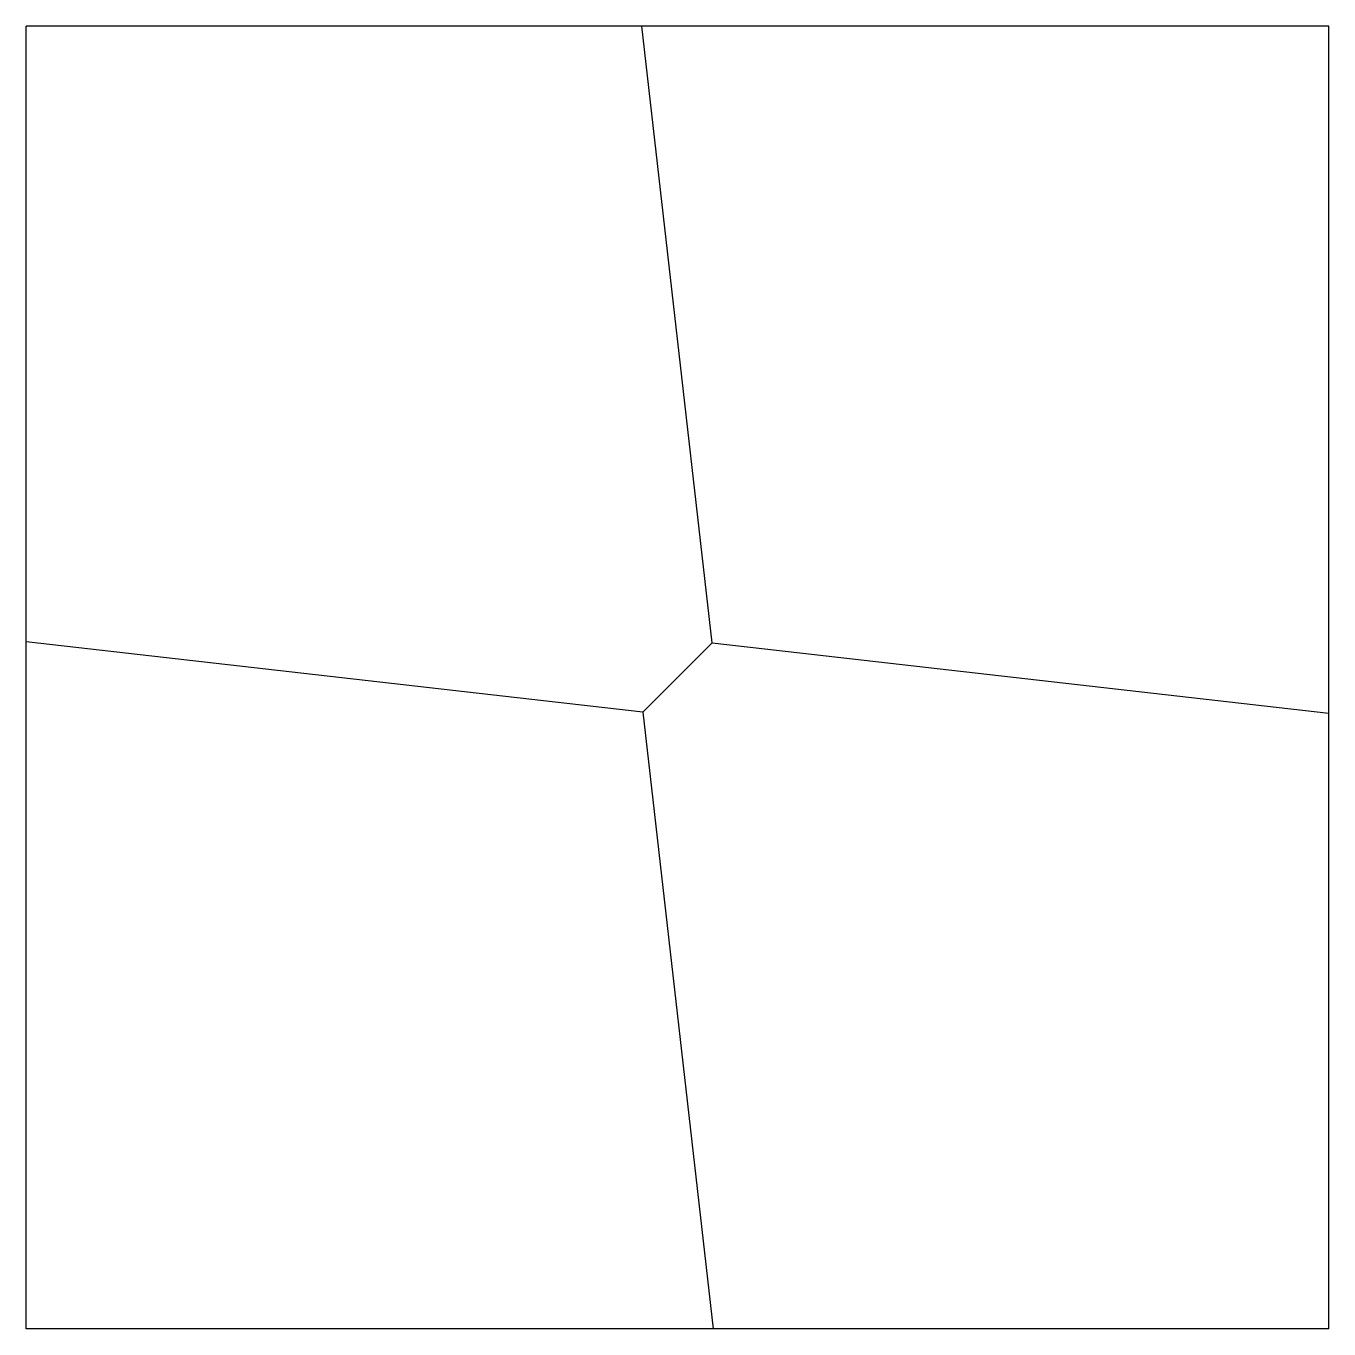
# Model space of a CAD drawing. Extents: x -100 to 100, y -100 to 100.
import ezdxf

# ---------------------------------------------------------------- set-up
doc = ezdxf.new("R2010")
doc.units = 0
doc.layers.add('MODELSKETCH_VISIBLE', color=7, linetype='CONTINUOUS')

msp = doc.modelspace()

# ---------------------------------------------------------------- linework, layer by layer
at = {"layer": 'MODELSKETCH_VISIBLE'}
for p, q in [((100, 100), (-100, 100)), ((-100, -100), (-100, 100)), ((5.3, 5.3), (-5.49, 100)), ((100, -100), (100, 100)), ((-5.3, -5.3), (-100, 5.49)), ((5.3, 5.3), (-5.3, -5.3)), ((5.3, 5.3), (100, -5.49)), ((-5.3, -5.3), (5.49, -100)), ((100, -100), (-100, -100))]:
    msp.add_line(p, q, dxfattribs=at)

doc.saveas('drawing.dxf')
